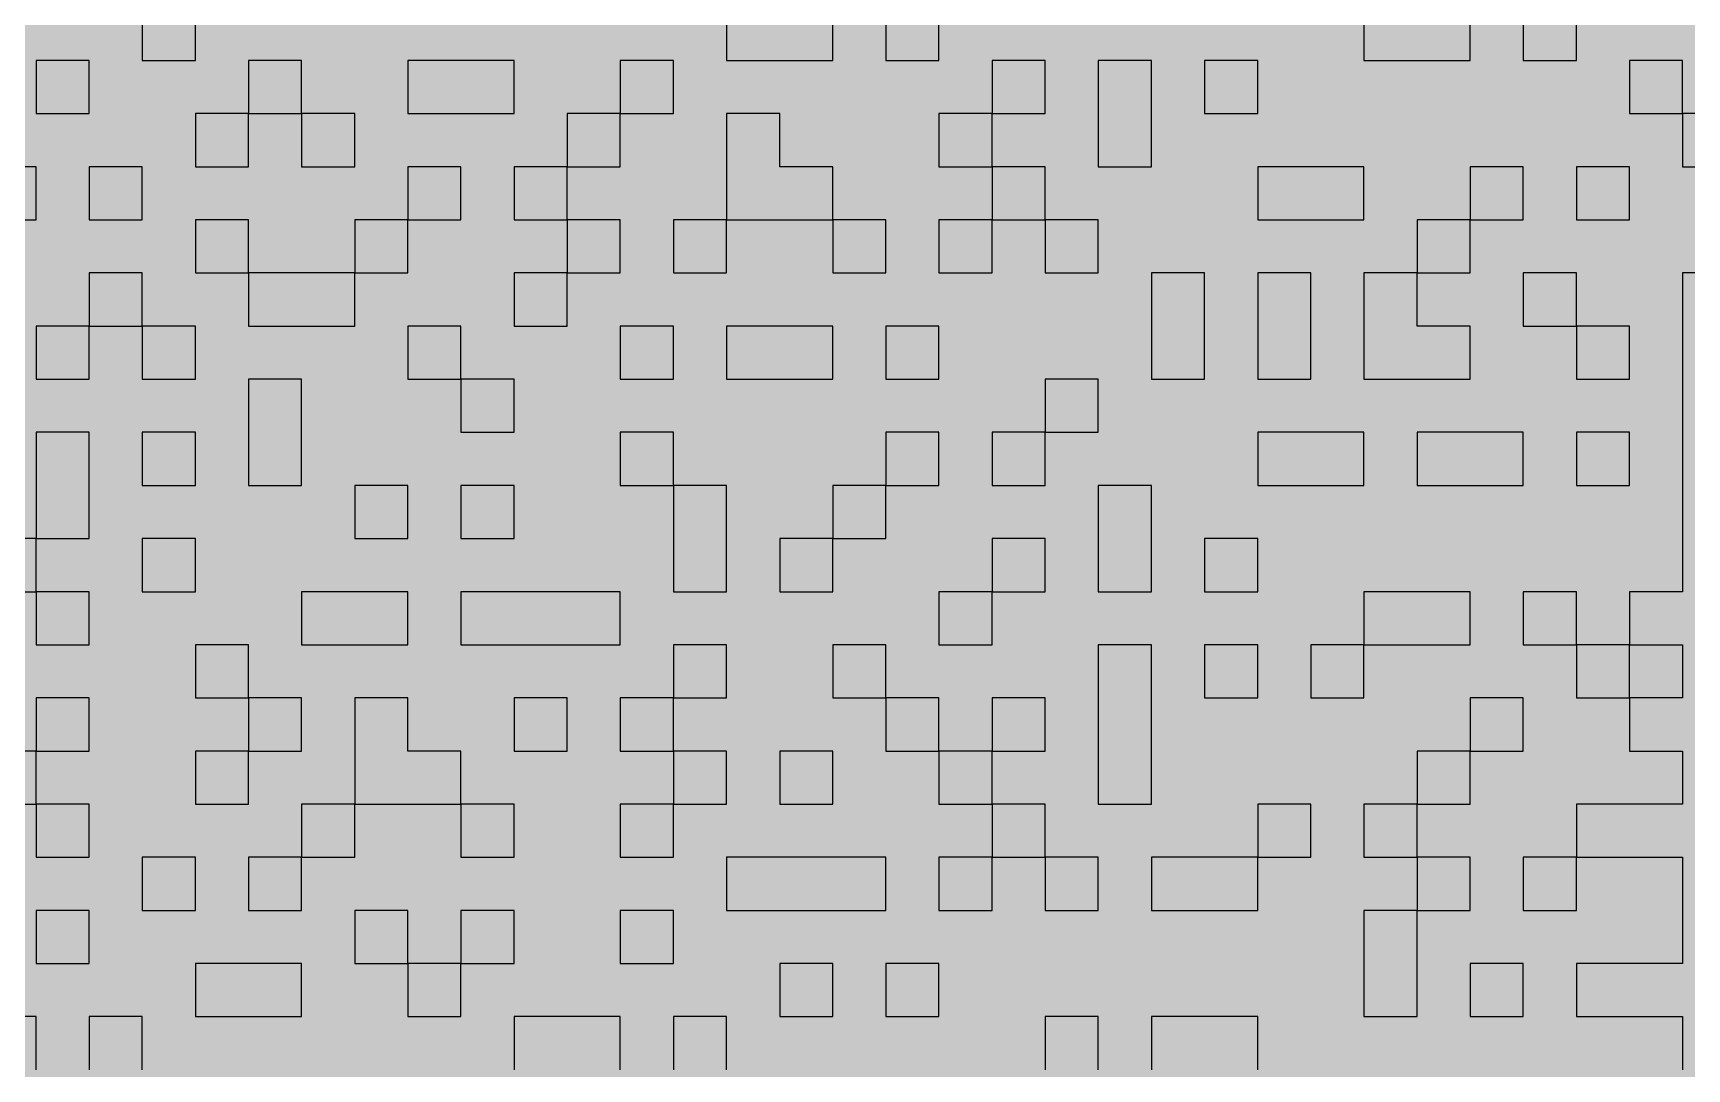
# Model space of a CAD drawing. Header units: millimetres. Extents: x 3.06 to 5.82, y 1.29 to 3.84.
# Drawn here: x 4.36588 to 4.40291, y 1.67454 to 1.69773 of the extents above; entities that cross this region are included whole.
import ezdxf

# ---------------------------------------------------------------- set-up
doc = ezdxf.new("R2010")
doc.units = ezdxf.units.MM
doc.header["$MEASUREMENT"] = 0
for name, color, linetype in [('BottomLayer', 5, 'Continuous'), ('BottomSolder', 6, 'Continuous'), ('TopLayer', 1, 'Continuous'), ('TopOverlay', 2, 'Continuous'), ('TopSolder', 216, 'Continuous')]:
    doc.layers.add(name, color=color, linetype=linetype)

msp = doc.modelspace()

# ---------------------------------------------------------------- linework, layer by layer
at = {"layer": 'BottomLayer', "const_width": 0.04}
msp.add_lwpolyline([(4.354, 1.689), (4.452, 1.689)], dxfattribs=at)
at = {"layer": 'BottomLayer', "const_width": 0.02}
msp.add_lwpolyline([(4.344, 1.689, 1), (4.364, 1.689, 1)], format="xyb", close=True, dxfattribs=at)
at = {"layer": 'BottomSolder', "const_width": 0.015811}
msp.add_lwpolyline([(4.346095, 1.689, 1), (4.361905, 1.689, 1)], format="xyb", close=True, dxfattribs=at)
at = {"layer": 'TopLayer', "const_width": 0.008}
for points in [[(4.099291, 1.384), (4.557291, 1.842)], [(4.35512, 1.726), (4.68812, 1.393)], [(4.376797, 1.689791), (4.413007, 1.726)], [(4.37428, 1.678556), (4.659836, 1.393)]]:
    msp.add_lwpolyline(points, dxfattribs=at)
for points in [[(4.347972, 1.711, -0.494904), (4.376811, 1.689)], [(4.376811, 1.689, -0.494904), (4.347972, 1.667)]]:
    msp.add_lwpolyline(points, format="xyb", dxfattribs=at)
at = {"layer": 'TopLayer', "const_width": 0.004}
for points in [[(4.374797, 1.689791, 1), (4.378797, 1.689791, 1)], [(4.374811, 1.689, 1), (4.378811, 1.689, 1)], [(4.374811, 1.689, 1), (4.378811, 1.689, 1)], [(4.37228, 1.678556, 1), (4.37628, 1.678556, 1)]]:
    msp.add_lwpolyline(points, format="xyb", close=True, dxfattribs=at)
at = {"layer": 'TopOverlay'}
for p, q in [((4.368323, 1.698303), (4.368323, 1.697114)), ((4.369513, 1.697114), (4.369513, 1.698303)), ((4.381405, 1.698303), (4.381405, 1.697114)), ((4.383784, 1.697114), (4.383784, 1.698303)), ((4.384973, 1.698303), (4.384973, 1.697114)), ((4.386162, 1.697114), (4.386162, 1.698303)), ((4.395676, 1.698303), (4.395676, 1.697114)), ((4.398055, 1.697114), (4.398055, 1.698303)), ((4.399244, 1.698303), (4.399244, 1.697114)), ((4.400434, 1.697114), (4.400434, 1.698303)), ((4.367134, 1.697114), (4.365945, 1.697114)), ((4.365945, 1.697114), (4.365945, 1.695924)), ((4.367134, 1.695924), (4.367134, 1.697114)), ((4.368323, 1.697114), (4.369513, 1.697114)), ((4.371891, 1.697114), (4.370702, 1.697114)), ((4.370702, 1.697114), (4.370702, 1.695924)), ((4.371891, 1.695924), (4.371891, 1.697114)), ((4.376648, 1.697114), (4.37427, 1.697114)), ((4.37427, 1.697114), (4.37427, 1.695924)), ((4.376648, 1.695924), (4.376648, 1.697114)), ((4.380216, 1.697114), (4.379027, 1.697114)), ((4.379027, 1.697114), (4.379027, 1.695924)), ((4.380216, 1.695924), (4.380216, 1.697114)), ((4.381405, 1.697114), (4.383784, 1.697114)), ((4.384973, 1.697114), (4.386162, 1.697114)), ((4.388541, 1.697114), (4.387352, 1.697114)), ((4.387352, 1.697114), (4.387352, 1.695924)), ((4.388541, 1.695924), (4.388541, 1.697114)), ((4.390919, 1.697114), (4.38973, 1.697114)), ((4.38973, 1.697114), (4.38973, 1.695924)), ((4.390919, 1.695924), (4.390919, 1.697114)), ((4.393298, 1.697114), (4.392109, 1.697114)), ((4.392109, 1.697114), (4.392109, 1.695924)), ((4.393298, 1.695924), (4.393298, 1.697114)), ((4.395676, 1.697114), (4.398055, 1.697114)), ((4.399244, 1.697114), (4.400434, 1.697114)), ((4.402812, 1.697114), (4.401623, 1.697114)), ((4.401623, 1.697114), (4.401623, 1.695924)), ((4.402812, 1.695924), (4.402812, 1.697114)), ((4.365945, 1.695924), (4.367134, 1.695924)), ((4.370702, 1.695924), (4.369513, 1.695924)), ((4.369513, 1.695924), (4.369513, 1.694735)), ((4.370702, 1.695924), (4.371891, 1.695924)), ((4.370702, 1.694735), (4.370702, 1.695924)), ((4.371891, 1.695924), (4.371891, 1.694735)), ((4.373081, 1.695924), (4.371891, 1.695924)), ((4.373081, 1.694735), (4.373081, 1.695924)), ((4.37427, 1.695924), (4.376648, 1.695924)), ((4.379027, 1.695924), (4.377838, 1.695924)), ((4.377838, 1.695924), (4.377838, 1.694735)), ((4.379027, 1.695924), (4.380216, 1.695924)), ((4.379027, 1.694735), (4.379027, 1.695924)), ((4.382595, 1.695924), (4.381405, 1.695924)), ((4.381405, 1.695924), (4.381405, 1.694735)), ((4.382595, 1.694735), (4.382595, 1.695924)), ((4.387352, 1.695924), (4.386162, 1.695924)), ((4.386162, 1.695924), (4.386162, 1.694735)), ((4.387352, 1.695924), (4.388541, 1.695924)), ((4.387352, 1.694735), (4.387352, 1.695924)), ((4.38973, 1.695924), (4.38973, 1.694735)), ((4.390919, 1.694735), (4.390919, 1.695924)), ((4.392109, 1.695924), (4.393298, 1.695924)), ((4.401623, 1.695924), (4.402812, 1.695924)), ((4.404001, 1.695924), (4.402812, 1.695924)), ((4.402812, 1.695924), (4.402812, 1.694735)), ((4.365945, 1.694735), (4.364756, 1.694735)), ((4.365945, 1.693546), (4.365945, 1.694735)), ((4.368323, 1.694735), (4.367134, 1.694735)), ((4.367134, 1.694735), (4.367134, 1.693546)), ((4.368323, 1.693546), (4.368323, 1.694735)), ((4.369513, 1.694735), (4.370702, 1.694735)), ((4.371891, 1.694735), (4.373081, 1.694735)), ((4.375459, 1.694735), (4.37427, 1.694735)), ((4.37427, 1.694735), (4.37427, 1.693546)), ((4.375459, 1.693546), (4.375459, 1.694735)), ((4.377838, 1.694735), (4.376648, 1.694735)), ((4.376648, 1.694735), (4.376648, 1.693546)), ((4.377838, 1.694735), (4.379027, 1.694735)), ((4.377838, 1.693546), (4.377838, 1.694735)), ((4.381405, 1.694735), (4.381405, 1.693546)), ((4.383784, 1.694735), (4.382595, 1.694735)), ((4.383784, 1.693546), (4.383784, 1.694735)), ((4.386162, 1.694735), (4.387352, 1.694735)), ((4.387352, 1.694735), (4.387352, 1.693546)), ((4.388541, 1.694735), (4.387352, 1.694735)), ((4.388541, 1.693546), (4.388541, 1.694735)), ((4.38973, 1.694735), (4.390919, 1.694735)), ((4.395676, 1.694735), (4.393298, 1.694735)), ((4.393298, 1.694735), (4.393298, 1.693546)), ((4.395676, 1.693546), (4.395676, 1.694735)), ((4.399244, 1.694735), (4.398055, 1.694735)), ((4.398055, 1.694735), (4.398055, 1.693546)), ((4.399244, 1.693546), (4.399244, 1.694735)), ((4.401623, 1.694735), (4.400434, 1.694735)), ((4.400434, 1.694735), (4.400434, 1.693546)), ((4.401623, 1.693546), (4.401623, 1.694735)), ((4.402812, 1.694735), (4.404001, 1.694735)), ((4.364756, 1.693546), (4.365945, 1.693546)), ((4.367134, 1.693546), (4.368323, 1.693546)), ((4.370702, 1.693546), (4.369513, 1.693546)), ((4.369513, 1.693546), (4.369513, 1.692357)), ((4.370702, 1.692357), (4.370702, 1.693546)), ((4.37427, 1.693546), (4.373081, 1.693546)), ((4.373081, 1.693546), (4.373081, 1.692357)), ((4.37427, 1.693546), (4.375459, 1.693546)), ((4.37427, 1.692357), (4.37427, 1.693546)), ((4.376648, 1.693546), (4.377838, 1.693546)), ((4.377838, 1.693546), (4.377838, 1.692357)), ((4.379027, 1.693546), (4.377838, 1.693546)), ((4.379027, 1.692357), (4.379027, 1.693546)), ((4.381405, 1.693546), (4.380216, 1.693546)), ((4.380216, 1.693546), (4.380216, 1.692357)), ((4.381405, 1.693546), (4.383784, 1.693546)), ((4.381405, 1.692357), (4.381405, 1.693546)), ((4.383784, 1.693546), (4.383784, 1.692357)), ((4.384973, 1.693546), (4.383784, 1.693546)), ((4.384973, 1.692357), (4.384973, 1.693546)), ((4.387352, 1.693546), (4.386162, 1.693546)), ((4.386162, 1.693546), (4.386162, 1.692357)), ((4.387352, 1.693546), (4.388541, 1.693546)), ((4.387352, 1.692357), (4.387352, 1.693546)), ((4.388541, 1.693546), (4.388541, 1.692357)), ((4.38973, 1.693546), (4.388541, 1.693546)), ((4.38973, 1.692357), (4.38973, 1.693546)), ((4.393298, 1.693546), (4.395676, 1.693546)), ((4.398055, 1.693546), (4.396866, 1.693546)), ((4.396866, 1.693546), (4.396866, 1.692357)), ((4.398055, 1.693546), (4.399244, 1.693546)), ((4.398055, 1.692357), (4.398055, 1.693546)), ((4.400434, 1.693546), (4.401623, 1.693546)), ((4.368323, 1.692357), (4.367134, 1.692357)), ((4.367134, 1.692357), (4.367134, 1.691167)), ((4.368323, 1.691167), (4.368323, 1.692357)), ((4.369513, 1.692357), (4.370702, 1.692357)), ((4.370702, 1.692357), (4.370702, 1.691167)), ((4.373081, 1.692357), (4.370702, 1.692357)), ((4.373081, 1.692357), (4.37427, 1.692357)), ((4.373081, 1.691167), (4.373081, 1.692357)), ((4.377838, 1.692357), (4.376648, 1.692357)), ((4.376648, 1.692357), (4.376648, 1.691167)), ((4.377838, 1.692357), (4.379027, 1.692357)), ((4.377838, 1.691167), (4.377838, 1.692357)), ((4.380216, 1.692357), (4.381405, 1.692357)), ((4.383784, 1.692357), (4.384973, 1.692357)), ((4.386162, 1.692357), (4.387352, 1.692357)), ((4.388541, 1.692357), (4.38973, 1.692357)), ((4.392109, 1.692357), (4.390919, 1.692357)), ((4.390919, 1.692357), (4.390919, 1.691167)), ((4.392109, 1.691167), (4.392109, 1.692357)), ((4.394487, 1.692357), (4.393298, 1.692357)), ((4.393298, 1.692357), (4.393298, 1.691167)), ((4.394487, 1.691167), (4.394487, 1.692357)), ((4.396866, 1.692357), (4.395676, 1.692357)), ((4.395676, 1.692357), (4.395676, 1.691167)), ((4.396866, 1.692357), (4.398055, 1.692357)), ((4.396866, 1.691167), (4.396866, 1.692357)), ((4.400434, 1.692357), (4.399244, 1.692357)), ((4.399244, 1.692357), (4.399244, 1.691167)), ((4.400434, 1.691167), (4.400434, 1.692357)), ((4.404001, 1.692357), (4.402812, 1.692357)), ((4.402812, 1.692357), (4.402812, 1.691167)), ((4.367134, 1.691167), (4.365945, 1.691167)), ((4.365945, 1.691167), (4.365945, 1.689978)), ((4.367134, 1.691167), (4.368323, 1.691167)), ((4.367134, 1.689978), (4.367134, 1.691167)), ((4.368323, 1.691167), (4.368323, 1.689978)), ((4.369513, 1.691167), (4.368323, 1.691167)), ((4.369513, 1.689978), (4.369513, 1.691167)), ((4.370702, 1.691167), (4.373081, 1.691167)), ((4.375459, 1.691167), (4.37427, 1.691167)), ((4.37427, 1.691167), (4.37427, 1.689978)), ((4.375459, 1.689978), (4.375459, 1.691167)), ((4.376648, 1.691167), (4.377838, 1.691167)), ((4.380216, 1.691167), (4.379027, 1.691167)), ((4.379027, 1.691167), (4.379027, 1.689978)), ((4.380216, 1.689978), (4.380216, 1.691167)), ((4.383784, 1.691167), (4.381405, 1.691167)), ((4.381405, 1.691167), (4.381405, 1.689978)), ((4.383784, 1.689978), (4.383784, 1.691167)), ((4.386162, 1.691167), (4.384973, 1.691167)), ((4.384973, 1.691167), (4.384973, 1.689978)), ((4.386162, 1.689978), (4.386162, 1.691167)), ((4.390919, 1.691167), (4.390919, 1.689978)), ((4.392109, 1.689978), (4.392109, 1.691167)), ((4.393298, 1.691167), (4.393298, 1.689978)), ((4.394487, 1.689978), (4.394487, 1.691167)), ((4.395676, 1.691167), (4.395676, 1.689978)), ((4.398055, 1.691167), (4.396866, 1.691167)), ((4.398055, 1.689978), (4.398055, 1.691167)), ((4.399244, 1.691167), (4.400434, 1.691167)), ((4.400434, 1.691167), (4.400434, 1.689978)), ((4.401623, 1.691167), (4.400434, 1.691167)), ((4.401623, 1.689978), (4.401623, 1.691167)), ((4.402812, 1.691167), (4.402812, 1.689978)), ((4.365945, 1.689978), (4.367134, 1.689978)), ((4.368323, 1.689978), (4.369513, 1.689978)), ((4.371891, 1.689978), (4.370702, 1.689978)), ((4.370702, 1.689978), (4.370702, 1.688789)), ((4.371891, 1.688789), (4.371891, 1.689978)), ((4.37427, 1.689978), (4.375459, 1.689978)), ((4.375459, 1.689978), (4.375459, 1.688789)), ((4.376648, 1.689978), (4.375459, 1.689978)), ((4.376648, 1.688789), (4.376648, 1.689978)), ((4.379027, 1.689978), (4.380216, 1.689978)), ((4.381405, 1.689978), (4.383784, 1.689978)), ((4.384973, 1.689978), (4.386162, 1.689978)), ((4.38973, 1.689978), (4.388541, 1.689978)), ((4.388541, 1.689978), (4.388541, 1.688789)), ((4.38973, 1.688789), (4.38973, 1.689978)), ((4.390919, 1.689978), (4.392109, 1.689978)), ((4.393298, 1.689978), (4.394487, 1.689978)), ((4.395676, 1.689978), (4.398055, 1.689978)), ((4.400434, 1.689978), (4.401623, 1.689978)), ((4.402812, 1.689978), (4.402812, 1.688789)), ((4.367134, 1.688789), (4.365945, 1.688789)), ((4.365945, 1.688789), (4.365945, 1.687599)), ((4.367134, 1.687599), (4.367134, 1.688789)), ((4.369513, 1.688789), (4.368323, 1.688789)), ((4.368323, 1.688789), (4.368323, 1.687599)), ((4.369513, 1.687599), (4.369513, 1.688789)), ((4.370702, 1.688789), (4.370702, 1.687599)), ((4.371891, 1.687599), (4.371891, 1.688789)), ((4.375459, 1.688789), (4.376648, 1.688789)), ((4.380216, 1.688789), (4.379027, 1.688789)), ((4.379027, 1.688789), (4.379027, 1.687599)), ((4.380216, 1.687599), (4.380216, 1.688789)), ((4.386162, 1.688789), (4.384973, 1.688789)), ((4.384973, 1.688789), (4.384973, 1.687599)), ((4.386162, 1.687599), (4.386162, 1.688789)), ((4.388541, 1.688789), (4.387352, 1.688789)), ((4.387352, 1.688789), (4.387352, 1.687599)), ((4.388541, 1.688789), (4.38973, 1.688789)), ((4.388541, 1.687599), (4.388541, 1.688789)), ((4.395676, 1.688789), (4.393298, 1.688789)), ((4.393298, 1.688789), (4.393298, 1.687599)), ((4.395676, 1.687599), (4.395676, 1.688789)), ((4.399244, 1.688789), (4.396866, 1.688789)), ((4.396866, 1.688789), (4.396866, 1.687599)), ((4.399244, 1.687599), (4.399244, 1.688789)), ((4.401623, 1.688789), (4.400434, 1.688789)), ((4.400434, 1.688789), (4.400434, 1.687599)), ((4.401623, 1.687599), (4.401623, 1.688789)), ((4.402812, 1.688789), (4.402812, 1.687599)), ((4.365945, 1.687599), (4.365945, 1.68641)), ((4.367134, 1.68641), (4.367134, 1.687599)), ((4.368323, 1.687599), (4.369513, 1.687599)), ((4.370702, 1.687599), (4.371891, 1.687599)), ((4.37427, 1.687599), (4.373081, 1.687599)), ((4.373081, 1.687599), (4.373081, 1.68641)), ((4.37427, 1.68641), (4.37427, 1.687599)), ((4.376648, 1.687599), (4.375459, 1.687599)), ((4.375459, 1.687599), (4.375459, 1.68641)), ((4.376648, 1.68641), (4.376648, 1.687599)), ((4.379027, 1.687599), (4.380216, 1.687599)), ((4.380216, 1.687599), (4.380216, 1.68641)), ((4.381405, 1.687599), (4.380216, 1.687599)), ((4.381405, 1.68641), (4.381405, 1.687599)), ((4.384973, 1.687599), (4.383784, 1.687599)), ((4.383784, 1.687599), (4.383784, 1.68641)), ((4.384973, 1.687599), (4.386162, 1.687599)), ((4.384973, 1.68641), (4.384973, 1.687599)), ((4.387352, 1.687599), (4.388541, 1.687599)), ((4.390919, 1.687599), (4.38973, 1.687599)), ((4.38973, 1.687599), (4.38973, 1.68641)), ((4.390919, 1.68641), (4.390919, 1.687599)), ((4.393298, 1.687599), (4.395676, 1.687599)), ((4.396866, 1.687599), (4.399244, 1.687599)), ((4.400434, 1.687599), (4.401623, 1.687599)), ((4.402812, 1.687599), (4.402812, 1.68641)), ((4.365945, 1.68641), (4.364756, 1.68641)), ((4.365945, 1.68641), (4.367134, 1.68641)), ((4.365945, 1.685221), (4.365945, 1.68641)), ((4.369513, 1.68641), (4.368323, 1.68641)), ((4.368323, 1.68641), (4.368323, 1.685221)), ((4.369513, 1.685221), (4.369513, 1.68641)), ((4.373081, 1.68641), (4.37427, 1.68641)), ((4.375459, 1.68641), (4.376648, 1.68641)), ((4.380216, 1.68641), (4.380216, 1.685221)), ((4.381405, 1.685221), (4.381405, 1.68641)), ((4.383784, 1.68641), (4.382595, 1.68641)), ((4.382595, 1.68641), (4.382595, 1.685221)), ((4.383784, 1.68641), (4.384973, 1.68641)), ((4.383784, 1.685221), (4.383784, 1.68641)), ((4.388541, 1.68641), (4.387352, 1.68641)), ((4.387352, 1.68641), (4.387352, 1.685221)), ((4.388541, 1.685221), (4.388541, 1.68641)), ((4.38973, 1.68641), (4.38973, 1.685221)), ((4.390919, 1.685221), (4.390919, 1.68641)), ((4.393298, 1.68641), (4.392109, 1.68641)), ((4.392109, 1.68641), (4.392109, 1.685221)), ((4.393298, 1.685221), (4.393298, 1.68641)), ((4.402812, 1.68641), (4.402812, 1.685221)), ((4.364756, 1.685221), (4.365945, 1.685221)), ((4.365945, 1.685221), (4.365945, 1.684032)), ((4.367134, 1.685221), (4.365945, 1.685221)), ((4.367134, 1.684032), (4.367134, 1.685221)), ((4.368323, 1.685221), (4.369513, 1.685221)), ((4.37427, 1.685221), (4.371891, 1.685221)), ((4.371891, 1.685221), (4.371891, 1.684032)), ((4.37427, 1.684032), (4.37427, 1.685221)), ((4.379027, 1.685221), (4.375459, 1.685221)), ((4.375459, 1.685221), (4.375459, 1.684032)), ((4.379027, 1.684032), (4.379027, 1.685221)), ((4.380216, 1.685221), (4.381405, 1.685221)), ((4.382595, 1.685221), (4.383784, 1.685221)), ((4.387352, 1.685221), (4.386162, 1.685221)), ((4.386162, 1.685221), (4.386162, 1.684032)), ((4.387352, 1.685221), (4.388541, 1.685221)), ((4.387352, 1.684032), (4.387352, 1.685221)), ((4.38973, 1.685221), (4.390919, 1.685221)), ((4.392109, 1.685221), (4.393298, 1.685221)), ((4.398055, 1.685221), (4.395676, 1.685221)), ((4.395676, 1.685221), (4.395676, 1.684032)), ((4.398055, 1.684032), (4.398055, 1.685221)), ((4.400434, 1.685221), (4.399244, 1.685221)), ((4.399244, 1.685221), (4.399244, 1.684032)), ((4.400434, 1.684032), (4.400434, 1.685221)), ((4.402812, 1.685221), (4.401623, 1.685221)), ((4.401623, 1.685221), (4.401623, 1.684032)), ((4.365945, 1.684032), (4.367134, 1.684032)), ((4.370702, 1.684032), (4.369513, 1.684032)), ((4.369513, 1.684032), (4.369513, 1.682843)), ((4.370702, 1.682843), (4.370702, 1.684032)), ((4.371891, 1.684032), (4.37427, 1.684032)), ((4.375459, 1.684032), (4.379027, 1.684032)), ((4.381405, 1.684032), (4.380216, 1.684032)), ((4.380216, 1.684032), (4.380216, 1.682843)), ((4.381405, 1.682843), (4.381405, 1.684032)), ((4.384973, 1.684032), (4.383784, 1.684032)), ((4.383784, 1.684032), (4.383784, 1.682843)), ((4.384973, 1.682843), (4.384973, 1.684032)), ((4.386162, 1.684032), (4.387352, 1.684032)), ((4.390919, 1.684032), (4.38973, 1.684032)), ((4.38973, 1.684032), (4.38973, 1.682843)), ((4.390919, 1.682843), (4.390919, 1.684032)), ((4.393298, 1.684032), (4.392109, 1.684032)), ((4.392109, 1.684032), (4.392109, 1.682843)), ((4.393298, 1.682843), (4.393298, 1.684032)), ((4.395676, 1.684032), (4.394487, 1.684032)), ((4.394487, 1.684032), (4.394487, 1.682843)), ((4.395676, 1.684032), (4.398055, 1.684032)), ((4.395676, 1.682843), (4.395676, 1.684032)), ((4.399244, 1.684032), (4.400434, 1.684032)), ((4.401623, 1.684032), (4.400434, 1.684032)), ((4.400434, 1.684032), (4.400434, 1.682843)), ((4.401623, 1.684032), (4.402812, 1.684032)), ((4.401623, 1.682843), (4.401623, 1.684032)), ((4.402812, 1.684032), (4.402812, 1.682843)), ((4.367134, 1.682843), (4.365945, 1.682843)), ((4.365945, 1.682843), (4.365945, 1.681653)), ((4.367134, 1.681653), (4.367134, 1.682843)), ((4.369513, 1.682843), (4.370702, 1.682843)), ((4.370702, 1.682843), (4.370702, 1.681653)), ((4.371891, 1.682843), (4.370702, 1.682843)), ((4.371891, 1.681653), (4.371891, 1.682843)), ((4.37427, 1.682843), (4.373081, 1.682843)), ((4.373081, 1.682843), (4.373081, 1.681653)), ((4.37427, 1.681653), (4.37427, 1.682843)), ((4.377838, 1.682843), (4.376648, 1.682843)), ((4.376648, 1.682843), (4.376648, 1.681653)), ((4.377838, 1.681653), (4.377838, 1.682843)), ((4.380216, 1.682843), (4.379027, 1.682843)), ((4.379027, 1.682843), (4.379027, 1.681653)), ((4.380216, 1.682843), (4.381405, 1.682843)), ((4.380216, 1.681653), (4.380216, 1.682843)), ((4.383784, 1.682843), (4.384973, 1.682843)), ((4.384973, 1.682843), (4.384973, 1.681653)), ((4.386162, 1.682843), (4.384973, 1.682843)), ((4.386162, 1.681653), (4.386162, 1.682843)), ((4.388541, 1.682843), (4.387352, 1.682843)), ((4.387352, 1.682843), (4.387352, 1.681653)), ((4.388541, 1.681653), (4.388541, 1.682843)), ((4.38973, 1.682843), (4.38973, 1.681653)), ((4.390919, 1.681653), (4.390919, 1.682843)), ((4.392109, 1.682843), (4.393298, 1.682843)), ((4.394487, 1.682843), (4.395676, 1.682843)), ((4.399244, 1.682843), (4.398055, 1.682843)), ((4.398055, 1.682843), (4.398055, 1.681653)), ((4.399244, 1.681653), (4.399244, 1.682843)), ((4.400434, 1.682843), (4.401623, 1.682843)), ((4.402812, 1.682843), (4.401623, 1.682843)), ((4.401623, 1.682843), (4.401623, 1.681653)), ((4.365945, 1.681653), (4.364756, 1.681653)), ((4.365945, 1.681653), (4.367134, 1.681653)), ((4.365945, 1.680464), (4.365945, 1.681653)), ((4.370702, 1.681653), (4.369513, 1.681653)), ((4.369513, 1.681653), (4.369513, 1.680464)), ((4.370702, 1.681653), (4.371891, 1.681653)), ((4.370702, 1.680464), (4.370702, 1.681653)), ((4.373081, 1.681653), (4.373081, 1.680464)), ((4.375459, 1.681653), (4.37427, 1.681653)), ((4.375459, 1.680464), (4.375459, 1.681653)), ((4.376648, 1.681653), (4.377838, 1.681653)), ((4.379027, 1.681653), (4.380216, 1.681653)), ((4.380216, 1.681653), (4.380216, 1.680464)), ((4.381405, 1.681653), (4.380216, 1.681653)), ((4.381405, 1.680464), (4.381405, 1.681653)), ((4.383784, 1.681653), (4.382595, 1.681653)), ((4.382595, 1.681653), (4.382595, 1.680464)), ((4.383784, 1.680464), (4.383784, 1.681653)), ((4.384973, 1.681653), (4.386162, 1.681653)), ((4.386162, 1.681653), (4.386162, 1.680464)), ((4.387352, 1.681653), (4.386162, 1.681653)), ((4.387352, 1.681653), (4.388541, 1.681653)), ((4.387352, 1.680464), (4.387352, 1.681653)), ((4.38973, 1.681653), (4.38973, 1.680464)), ((4.390919, 1.680464), (4.390919, 1.681653)), ((4.398055, 1.681653), (4.396866, 1.681653)), ((4.396866, 1.681653), (4.396866, 1.680464)), ((4.398055, 1.681653), (4.399244, 1.681653)), ((4.398055, 1.680464), (4.398055, 1.681653)), ((4.401623, 1.681653), (4.402812, 1.681653)), ((4.402812, 1.681653), (4.402812, 1.680464)), ((4.364756, 1.680464), (4.365945, 1.680464)), ((4.365945, 1.680464), (4.365945, 1.679275)), ((4.367134, 1.680464), (4.365945, 1.680464)), ((4.367134, 1.679275), (4.367134, 1.680464)), ((4.369513, 1.680464), (4.370702, 1.680464)), ((4.373081, 1.680464), (4.371891, 1.680464)), ((4.371891, 1.680464), (4.371891, 1.679275)), ((4.373081, 1.680464), (4.375459, 1.680464)), ((4.373081, 1.679275), (4.373081, 1.680464)), ((4.375459, 1.680464), (4.375459, 1.679275)), ((4.376648, 1.680464), (4.375459, 1.680464)), ((4.376648, 1.679275), (4.376648, 1.680464)), ((4.380216, 1.680464), (4.379027, 1.680464)), ((4.379027, 1.680464), (4.379027, 1.679275)), ((4.380216, 1.680464), (4.381405, 1.680464)), ((4.380216, 1.679275), (4.380216, 1.680464)), ((4.382595, 1.680464), (4.383784, 1.680464)), ((4.386162, 1.680464), (4.387352, 1.680464)), ((4.387352, 1.680464), (4.387352, 1.679275)), ((4.388541, 1.680464), (4.387352, 1.680464)), ((4.388541, 1.679275), (4.388541, 1.680464)), ((4.38973, 1.680464), (4.390919, 1.680464)), ((4.394487, 1.680464), (4.393298, 1.680464)), ((4.393298, 1.680464), (4.393298, 1.679275)), ((4.394487, 1.679275), (4.394487, 1.680464)), ((4.396866, 1.680464), (4.395676, 1.680464)), ((4.395676, 1.680464), (4.395676, 1.679275)), ((4.396866, 1.680464), (4.398055, 1.680464)), ((4.396866, 1.679275), (4.396866, 1.680464)), ((4.402812, 1.680464), (4.400434, 1.680464)), ((4.400434, 1.680464), (4.400434, 1.679275)), ((4.365945, 1.679275), (4.367134, 1.679275)), ((4.369513, 1.679275), (4.368323, 1.679275)), ((4.368323, 1.679275), (4.368323, 1.678085)), ((4.369513, 1.678085), (4.369513, 1.679275)), ((4.371891, 1.679275), (4.370702, 1.679275)), ((4.370702, 1.679275), (4.370702, 1.678085)), ((4.371891, 1.679275), (4.373081, 1.679275)), ((4.371891, 1.678085), (4.371891, 1.679275)), ((4.375459, 1.679275), (4.376648, 1.679275)), ((4.379027, 1.679275), (4.380216, 1.679275)), ((4.384973, 1.679275), (4.381405, 1.679275)), ((4.381405, 1.679275), (4.381405, 1.678085)), ((4.384973, 1.678085), (4.384973, 1.679275)), ((4.387352, 1.679275), (4.386162, 1.679275)), ((4.386162, 1.679275), (4.386162, 1.678085)), ((4.387352, 1.679275), (4.388541, 1.679275)), ((4.387352, 1.678085), (4.387352, 1.679275)), ((4.388541, 1.679275), (4.388541, 1.678085)), ((4.38973, 1.679275), (4.388541, 1.679275)), ((4.38973, 1.678085), (4.38973, 1.679275)), ((4.393298, 1.679275), (4.390919, 1.679275)), ((4.390919, 1.679275), (4.390919, 1.678085)), ((4.393298, 1.679275), (4.394487, 1.679275)), ((4.393298, 1.678085), (4.393298, 1.679275)), ((4.395676, 1.679275), (4.396866, 1.679275)), ((4.396866, 1.679275), (4.396866, 1.678085)), ((4.398055, 1.679275), (4.396866, 1.679275)), ((4.398055, 1.678085), (4.398055, 1.679275)), ((4.400434, 1.679275), (4.399244, 1.679275)), ((4.399244, 1.679275), (4.399244, 1.678085)), ((4.400434, 1.679275), (4.402812, 1.679275)), ((4.400434, 1.678085), (4.400434, 1.679275)), ((4.402812, 1.679275), (4.402812, 1.678085)), ((4.367134, 1.678085), (4.365945, 1.678085)), ((4.365945, 1.678085), (4.365945, 1.676896)), ((4.367134, 1.676896), (4.367134, 1.678085)), ((4.368323, 1.678085), (4.369513, 1.678085)), ((4.370702, 1.678085), (4.371891, 1.678085)), ((4.37427, 1.678085), (4.373081, 1.678085)), ((4.373081, 1.678085), (4.373081, 1.676896)), ((4.37427, 1.676896), (4.37427, 1.678085)), ((4.376648, 1.678085), (4.375459, 1.678085)), ((4.375459, 1.678085), (4.375459, 1.676896)), ((4.376648, 1.676896), (4.376648, 1.678085)), ((4.380216, 1.678085), (4.379027, 1.678085)), ((4.379027, 1.678085), (4.379027, 1.676896)), ((4.380216, 1.676896), (4.380216, 1.678085)), ((4.381405, 1.678085), (4.384973, 1.678085)), ((4.386162, 1.678085), (4.387352, 1.678085)), ((4.388541, 1.678085), (4.38973, 1.678085)), ((4.390919, 1.678085), (4.393298, 1.678085)), ((4.396866, 1.678085), (4.395676, 1.678085)), ((4.395676, 1.678085), (4.395676, 1.676896)), ((4.396866, 1.678085), (4.398055, 1.678085)), ((4.396866, 1.676896), (4.396866, 1.678085)), ((4.399244, 1.678085), (4.400434, 1.678085)), ((4.402812, 1.678085), (4.402812, 1.676896)), ((4.365945, 1.676896), (4.367134, 1.676896)), ((4.371891, 1.676896), (4.369513, 1.676896)), ((4.369513, 1.676896), (4.369513, 1.675707)), ((4.371891, 1.675707), (4.371891, 1.676896)), ((4.373081, 1.676896), (4.37427, 1.676896)), ((4.37427, 1.676896), (4.37427, 1.675707)), ((4.375459, 1.676896), (4.37427, 1.676896)), ((4.375459, 1.676896), (4.376648, 1.676896)), ((4.375459, 1.675707), (4.375459, 1.676896)), ((4.379027, 1.676896), (4.380216, 1.676896)), ((4.383784, 1.676896), (4.382595, 1.676896)), ((4.382595, 1.676896), (4.382595, 1.675707)), ((4.383784, 1.675707), (4.383784, 1.676896)), ((4.386162, 1.676896), (4.384973, 1.676896)), ((4.384973, 1.676896), (4.384973, 1.675707)), ((4.386162, 1.675707), (4.386162, 1.676896)), ((4.395676, 1.676896), (4.395676, 1.675707)), ((4.396866, 1.675707), (4.396866, 1.676896)), ((4.399244, 1.676896), (4.398055, 1.676896)), ((4.398055, 1.676896), (4.398055, 1.675707)), ((4.399244, 1.675707), (4.399244, 1.676896)), ((4.402812, 1.676896), (4.400434, 1.676896)), ((4.400434, 1.676896), (4.400434, 1.675707)), ((4.365945, 1.675707), (4.362377, 1.675707)), ((4.365945, 1.674518), (4.365945, 1.675707)), ((4.368323, 1.675707), (4.367134, 1.675707)), ((4.367134, 1.675707), (4.367134, 1.674518)), ((4.368323, 1.674518), (4.368323, 1.675707)), ((4.369513, 1.675707), (4.371891, 1.675707)), ((4.37427, 1.675707), (4.375459, 1.675707)), ((4.379027, 1.675707), (4.376648, 1.675707)), ((4.376648, 1.675707), (4.376648, 1.674518)), ((4.379027, 1.674518), (4.379027, 1.675707)), ((4.381405, 1.675707), (4.380216, 1.675707)), ((4.380216, 1.675707), (4.380216, 1.674518)), ((4.381405, 1.674518), (4.381405, 1.675707)), ((4.382595, 1.675707), (4.383784, 1.675707)), ((4.384973, 1.675707), (4.386162, 1.675707)), ((4.38973, 1.675707), (4.388541, 1.675707)), ((4.388541, 1.675707), (4.388541, 1.674518)), ((4.38973, 1.674518), (4.38973, 1.675707)), ((4.393298, 1.675707), (4.390919, 1.675707)), ((4.390919, 1.675707), (4.390919, 1.674518)), ((4.393298, 1.674518), (4.393298, 1.675707)), ((4.395676, 1.675707), (4.396866, 1.675707)), ((4.398055, 1.675707), (4.399244, 1.675707)), ((4.400434, 1.675707), (4.402812, 1.675707)), ((4.402812, 1.675707), (4.402812, 1.674518))]:
    msp.add_line(p, q, dxfattribs=at)
at = {"layer": 'TopSolder', "const_width": 0.015811}
msp.add_lwpolyline([(4.346095, 1.689, 1), (4.361905, 1.689, 1)], format="xyb", close=True, dxfattribs=at)

doc.saveas('drawing.dxf')
